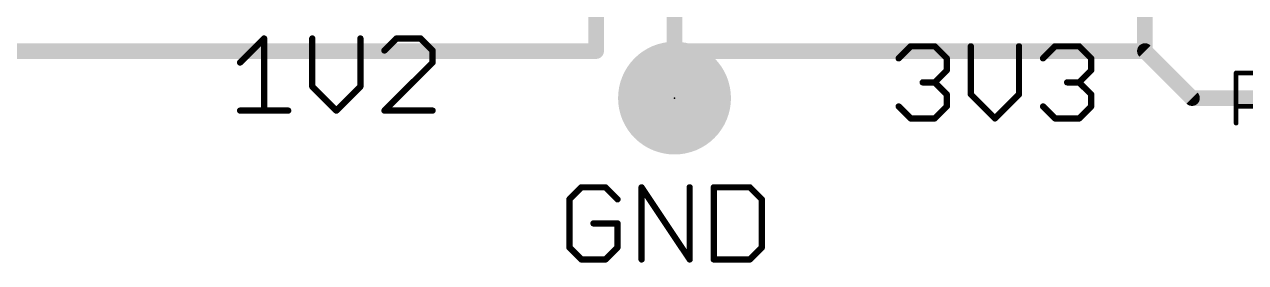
# Model space of a CAD drawing. Extents: x -18 to 144, y -21 to 125.
# Drawn here: x 66.94 to 86.72, y 48.64 to 52.5 of the extents above; entities that cross this region are included whole.
import ezdxf

# ---------------------------------------------------------------- set-up
doc = ezdxf.new("R2010")
doc.units = 0
for name, color, linetype in [('1', 251, 'CONTINUOUS'), ('15', 251, 'CONTINUOUS'), ('17', 1, 'CONTINUOUS'), ('21', 253, 'CONTINUOUS'), ('23', 7, 'CONTINUOUS'), ('25', 253, 'CONTINUOUS')]:
    doc.layers.add(name, color=color, linetype=linetype)

# ---------------------------------------------------------------- blocks, each defined once
blk = doc.blocks.new('ROUNDP')
at = {"const_width": 0.5}
blk.add_lwpolyline([(0, -0.25, 1), (0, 0.25, 1), (0, -0.25)], format="xyb", dxfattribs=at)

msp = doc.modelspace()

# ---------------------------------------------------------------- linework, layer by layer
at = {"layer": '1', "const_width": 0.254}
for points in [[(85.09, 52.07), (85.09, 61.341)], [(85.852, 51.308), (85.09, 52.07)], [(89.354, 51.308), (85.852, 51.308)]]:
    msp.add_lwpolyline(points, dxfattribs=at)
at = {"layer": '1', "const_width": 0.127}
for points in [[(85.1349, 52.1149, 1), (85.0451, 52.0251)], [(85.0265, 52.07, 1), (85.1535, 52.07)], [(85.852, 51.3715, 1), (85.852, 51.2445)], [(85.8071, 51.2631, 1), (85.8969, 51.3529)]]:
    msp.add_lwpolyline(points, format="xyb", dxfattribs=at)
at = {"layer": '15', "const_width": 0.254}
for points in [[(85.09, 64.77), (85.09, 52.07)], [(77.47, 52.07), (77.47, 60.96)], [(76.2, 59.69), (76.2, 52.07)], [(76.2, 52.07), (38.608, 52.07)], [(85.09, 52.07), (77.47, 52.07)]]:
    msp.add_lwpolyline(points, dxfattribs=at)
at = {"layer": '15', "const_width": 0.127}
for points in [[(76.1365, 52.07, 1), (76.2635, 52.07)], [(76.2, 52.0065, 1), (76.2, 52.1335)], [(77.47, 52.1335, 1), (77.47, 52.0065)], [(77.4065, 52.07, 1), (77.5335, 52.07)], [(85.0265, 52.07, 1), (85.1535, 52.07)], [(85.09, 52.0065, 1), (85.09, 52.1335)]]:
    msp.add_lwpolyline(points, format="xyb", dxfattribs=at)
at = {"layer": '21', "const_width": 0.1016}
for points in [[(70.4327, 51.8844), (70.8225, 52.2742)], [(70.8225, 52.2742), (70.8225, 51.1048)], [(71.6021, 52.2742), (71.6021, 51.4946)], [(72.3817, 51.4946), (72.3817, 52.2742)], [(72.9664, 52.2742), (72.7715, 52.0793)], [(73.3562, 52.2742), (72.9664, 52.2742)], [(73.5511, 52.0793), (73.3562, 52.2742)], [(73.5511, 51.8844), (73.5511, 52.0793)], [(81.1007, 51.9523), (81.2956, 52.1472)], [(81.2956, 52.1472), (81.6854, 52.1472)], [(81.6854, 52.1472), (81.8803, 51.9523)], [(82.2701, 52.1472), (82.2701, 51.3676)], [(83.0497, 51.3676), (83.0497, 52.1472)], [(83.4395, 51.9523), (83.6344, 52.1472)], [(83.6344, 52.1472), (84.0242, 52.1472)], [(84.0242, 52.1472), (84.2191, 51.9523)], [(72.7715, 51.1048), (73.5511, 51.8844)], [(81.8803, 51.9523), (81.8803, 51.7574)], [(84.2191, 51.9523), (84.2191, 51.7574)], [(81.8803, 51.7574), (81.6854, 51.5625)], [(84.2191, 51.7574), (84.0242, 51.5625)], [(71.6021, 51.4946), (71.9919, 51.1048)], [(71.9919, 51.1048), (72.3817, 51.4946)], [(81.6854, 51.5625), (81.4905, 51.5625)], [(81.6854, 51.5625), (81.8803, 51.3676)], [(84.0242, 51.5625), (83.8293, 51.5625)], [(84.0242, 51.5625), (84.2191, 51.3676)], [(81.8803, 51.3676), (81.8803, 51.1727)], [(82.2701, 51.3676), (82.6599, 50.9778)], [(82.6599, 50.9778), (83.0497, 51.3676)], [(84.2191, 51.3676), (84.2191, 51.1727)], [(70.4327, 51.1048), (71.2123, 51.1048)], [(73.5511, 51.1048), (72.7715, 51.1048)], [(81.2956, 50.9778), (81.1007, 51.1727)], [(81.8803, 51.1727), (81.6854, 50.9778)], [(83.6344, 50.9778), (83.4395, 51.1727)], [(84.2191, 51.1727), (84.0242, 50.9778)], [(81.6854, 50.9778), (81.2956, 50.9778)], [(84.0242, 50.9778), (83.6344, 50.9778)], [(75.9616, 49.8612), (75.7667, 49.6663)], [(76.3514, 49.8612), (75.9616, 49.8612)], [(76.5463, 49.6663), (76.3514, 49.8612)], [(76.9361, 48.6918), (76.9361, 49.8612)], [(76.9361, 49.8612), (77.7157, 48.6918)], [(77.7157, 48.6918), (77.7157, 49.8612)], [(78.1055, 49.8612), (78.1055, 48.6918)], [(78.6902, 49.8612), (78.1055, 49.8612)], [(78.8851, 49.6663), (78.6902, 49.8612)], [(75.7667, 49.6663), (75.7667, 48.8867)], [(78.8851, 48.8867), (78.8851, 49.6663)], [(76.5463, 49.2765), (76.1565, 49.2765)], [(76.5463, 48.8867), (76.5463, 49.2765)], [(75.7667, 48.8867), (75.9616, 48.6918)], [(76.3514, 48.6918), (76.5463, 48.8867)], [(78.6902, 48.6918), (78.8851, 48.8867)], [(75.9616, 48.6918), (76.3514, 48.6918)], [(78.1055, 48.6918), (78.6902, 48.6918)]]:
    msp.add_lwpolyline(points, dxfattribs=at)
at = {"layer": '21', "const_width": 0.0508}
for points in [[(70.8479, 52.2742, 1), (70.7971, 52.2742)], [(70.8405, 52.2562, 1), (70.8045, 52.2922)], [(71.6275, 52.2742, 1), (71.5767, 52.2742)], [(72.4071, 52.2742, 1), (72.3563, 52.2742)], [(72.9664, 52.2996, 1), (72.9664, 52.2488)], [(72.9844, 52.2562, 1), (72.9484, 52.2922)], [(73.3742, 52.2922, 1), (73.3382, 52.2562)], [(73.3562, 52.2488, 1), (73.3562, 52.2996)], [(72.7535, 52.0973, 1), (72.7895, 52.0613)], [(73.5765, 52.0793, 1), (73.5257, 52.0793)], [(73.5331, 52.0613, 1), (73.5691, 52.0973)], [(81.2956, 52.1726, 1), (81.2956, 52.1218)], [(81.3136, 52.1292, 1), (81.2776, 52.1652)], [(81.7034, 52.1652, 1), (81.6674, 52.1292)], [(81.6854, 52.1218, 1), (81.6854, 52.1726)], [(82.2955, 52.1472, 1), (82.2447, 52.1472)], [(83.0751, 52.1472, 1), (83.0243, 52.1472)], [(83.6344, 52.1726, 1), (83.6344, 52.1218)], [(83.6524, 52.1292, 1), (83.6164, 52.1652)], [(84.0422, 52.1652, 1), (84.0062, 52.1292)], [(84.0242, 52.1218, 1), (84.0242, 52.1726)], [(70.4147, 51.9024, 1), (70.4507, 51.8664)], [(73.5257, 51.8844, 1), (73.5765, 51.8844)], [(73.5691, 51.8664, 1), (73.5331, 51.9024)], [(81.0827, 51.9703, 1), (81.1187, 51.9343)], [(81.9057, 51.9523, 1), (81.8549, 51.9523)], [(81.8623, 51.9343, 1), (81.8983, 51.9703)], [(83.4215, 51.9703, 1), (83.4575, 51.9343)], [(84.2445, 51.9523, 1), (84.1937, 51.9523)], [(84.2011, 51.9343, 1), (84.2371, 51.9703)], [(81.8549, 51.7574, 1), (81.9057, 51.7574)], [(81.8983, 51.7394, 1), (81.8623, 51.7754)], [(84.1937, 51.7574, 1), (84.2445, 51.7574)], [(84.2371, 51.7394, 1), (84.2011, 51.7754)], [(71.6201, 51.5126, 1), (71.5841, 51.4766)], [(71.5767, 51.4946, 1), (71.6275, 51.4946)], [(72.3563, 51.4946, 1), (72.4071, 51.4946)], [(72.3997, 51.4766, 1), (72.3637, 51.5126)], [(81.4905, 51.5879, 1), (81.4905, 51.5371)], [(81.7034, 51.5805, 1), (81.6674, 51.5445)], [(81.6674, 51.5805, 1), (81.7034, 51.5445)], [(81.6854, 51.5371, 1), (81.6854, 51.5879)], [(83.8293, 51.5879, 1), (83.8293, 51.5371)], [(84.0422, 51.5805, 1), (84.0062, 51.5445)], [(84.0062, 51.5805, 1), (84.0422, 51.5445)], [(84.0242, 51.5371, 1), (84.0242, 51.5879)], [(81.9057, 51.3676, 1), (81.8549, 51.3676)], [(81.8623, 51.3496, 1), (81.8983, 51.3856)], [(82.2881, 51.3856, 1), (82.2521, 51.3496)], [(82.2447, 51.3676, 1), (82.2955, 51.3676)], [(83.0243, 51.3676, 1), (83.0751, 51.3676)], [(83.0677, 51.3496, 1), (83.0317, 51.3856)], [(84.2445, 51.3676, 1), (84.1937, 51.3676)], [(84.2011, 51.3496, 1), (84.2371, 51.3856)], [(70.4327, 51.1302, 1), (70.4327, 51.0794)], [(70.7971, 51.1048, 1), (70.8479, 51.1048)], [(71.2123, 51.0794, 1), (71.2123, 51.1302)], [(71.9739, 51.1228, 1), (72.0099, 51.0868)], [(71.9739, 51.0868, 1), (72.0099, 51.1228)], [(72.7535, 51.1228, 1), (72.7895, 51.0868)], [(72.7715, 51.1302, 1), (72.7715, 51.0794)], [(73.5511, 51.0794, 1), (73.5511, 51.1302)], [(81.1187, 51.1907, 1), (81.0827, 51.1547)], [(81.8549, 51.1727, 1), (81.9057, 51.1727)], [(81.8983, 51.1547, 1), (81.8623, 51.1907)], [(83.4575, 51.1907, 1), (83.4215, 51.1547)], [(84.1937, 51.1727, 1), (84.2445, 51.1727)], [(84.2371, 51.1547, 1), (84.2011, 51.1907)], [(81.2956, 51.0032, 1), (81.2956, 50.9524)], [(81.2776, 50.9598, 1), (81.3136, 50.9958)], [(81.6674, 50.9958, 1), (81.7034, 50.9598)], [(81.6854, 50.9524, 1), (81.6854, 51.0032)], [(82.6419, 50.9958, 1), (82.6779, 50.9598)], [(82.6419, 50.9598, 1), (82.6779, 50.9958)], [(83.6344, 51.0032, 1), (83.6344, 50.9524)], [(83.6164, 50.9598, 1), (83.6524, 50.9958)], [(84.0062, 50.9958, 1), (84.0422, 50.9598)], [(84.0242, 50.9524, 1), (84.0242, 51.0032)], [(75.9616, 49.8866, 1), (75.9616, 49.8358)], [(75.9796, 49.8432, 1), (75.9436, 49.8792)], [(76.3694, 49.8792, 1), (76.3334, 49.8432)], [(76.3514, 49.8358, 1), (76.3514, 49.8866)], [(76.9615, 49.8612, 1), (76.9107, 49.8612)], [(76.9572, 49.8753, 1), (76.915, 49.8471)], [(77.7411, 49.8612, 1), (77.6903, 49.8612)], [(78.1309, 49.8612, 1), (78.0801, 49.8612)], [(78.1055, 49.8866, 1), (78.1055, 49.8358)], [(78.7082, 49.8792, 1), (78.6722, 49.8432)], [(78.6902, 49.8358, 1), (78.6902, 49.8866)], [(75.7487, 49.6843, 1), (75.7847, 49.6483)], [(75.7921, 49.6663, 1), (75.7413, 49.6663)], [(76.5283, 49.6483, 1), (76.5643, 49.6843)], [(78.9105, 49.6663, 1), (78.8597, 49.6663)], [(78.8671, 49.6483, 1), (78.9031, 49.6843)], [(76.1565, 49.3019, 1), (76.1565, 49.2511)], [(76.5717, 49.2765, 1), (76.5209, 49.2765)], [(76.5463, 49.2511, 1), (76.5463, 49.3019)], [(75.7847, 48.9047, 1), (75.7487, 48.8687)], [(75.7413, 48.8867, 1), (75.7921, 48.8867)], [(76.5209, 48.8867, 1), (76.5717, 48.8867)], [(76.5643, 48.8687, 1), (76.5283, 48.9047)], [(78.8597, 48.8867, 1), (78.9105, 48.8867)], [(78.9031, 48.8687, 1), (78.8671, 48.9047)], [(75.9616, 48.7172, 1), (75.9616, 48.6664)], [(75.9436, 48.6738, 1), (75.9796, 48.7098)], [(76.3334, 48.7098, 1), (76.3694, 48.6738)], [(76.3514, 48.6664, 1), (76.3514, 48.7172)], [(76.9107, 48.6918, 1), (76.9615, 48.6918)], [(77.6903, 48.6918, 1), (77.7411, 48.6918)], [(77.6946, 48.6777, 1), (77.7368, 48.7059)], [(78.1055, 48.7172, 1), (78.1055, 48.6664)], [(78.0801, 48.6918, 1), (78.1309, 48.6918)], [(78.6722, 48.7098, 1), (78.7082, 48.6738)], [(78.6902, 48.6664, 1), (78.6902, 48.7172)]]:
    msp.add_lwpolyline(points, format="xyb", dxfattribs=at)
at = {"layer": '23'}
msp.add_point((77.47, 51.308), dxfattribs=at)
at = {"layer": '25', "const_width": 0.0762}
for points in [[(86.5672, 50.9016), (86.5672, 51.7151)], [(86.5672, 51.7151), (86.974, 51.7151)], [(86.974, 51.1728), (86.5672, 51.1728)]]:
    msp.add_lwpolyline(points, dxfattribs=at)
at = {"layer": '25', "const_width": 0.0381}
for points in [[(86.5672, 51.7341, 1), (86.5672, 51.696)], [(86.5863, 51.7151, 1), (86.5482, 51.7151)], [(86.5672, 51.1918, 1), (86.5672, 51.1537)], [(86.5482, 50.9016, 1), (86.5863, 50.9016)]]:
    msp.add_lwpolyline(points, format="xyb", dxfattribs=at)

# ---------------------------------------------------------------- block references
at = {"layer": '17'}
for xscale, yscale in [(1.8288, 1.8288), (1.8288, 1.8288), (1.6002, 1.6002), (1.6002, 1.6002)]:
    msp.add_blockref('ROUNDP', (77.47, 51.308), dxfattribs=dict(at, xscale=xscale, yscale=yscale))

doc.saveas('drawing.dxf')
